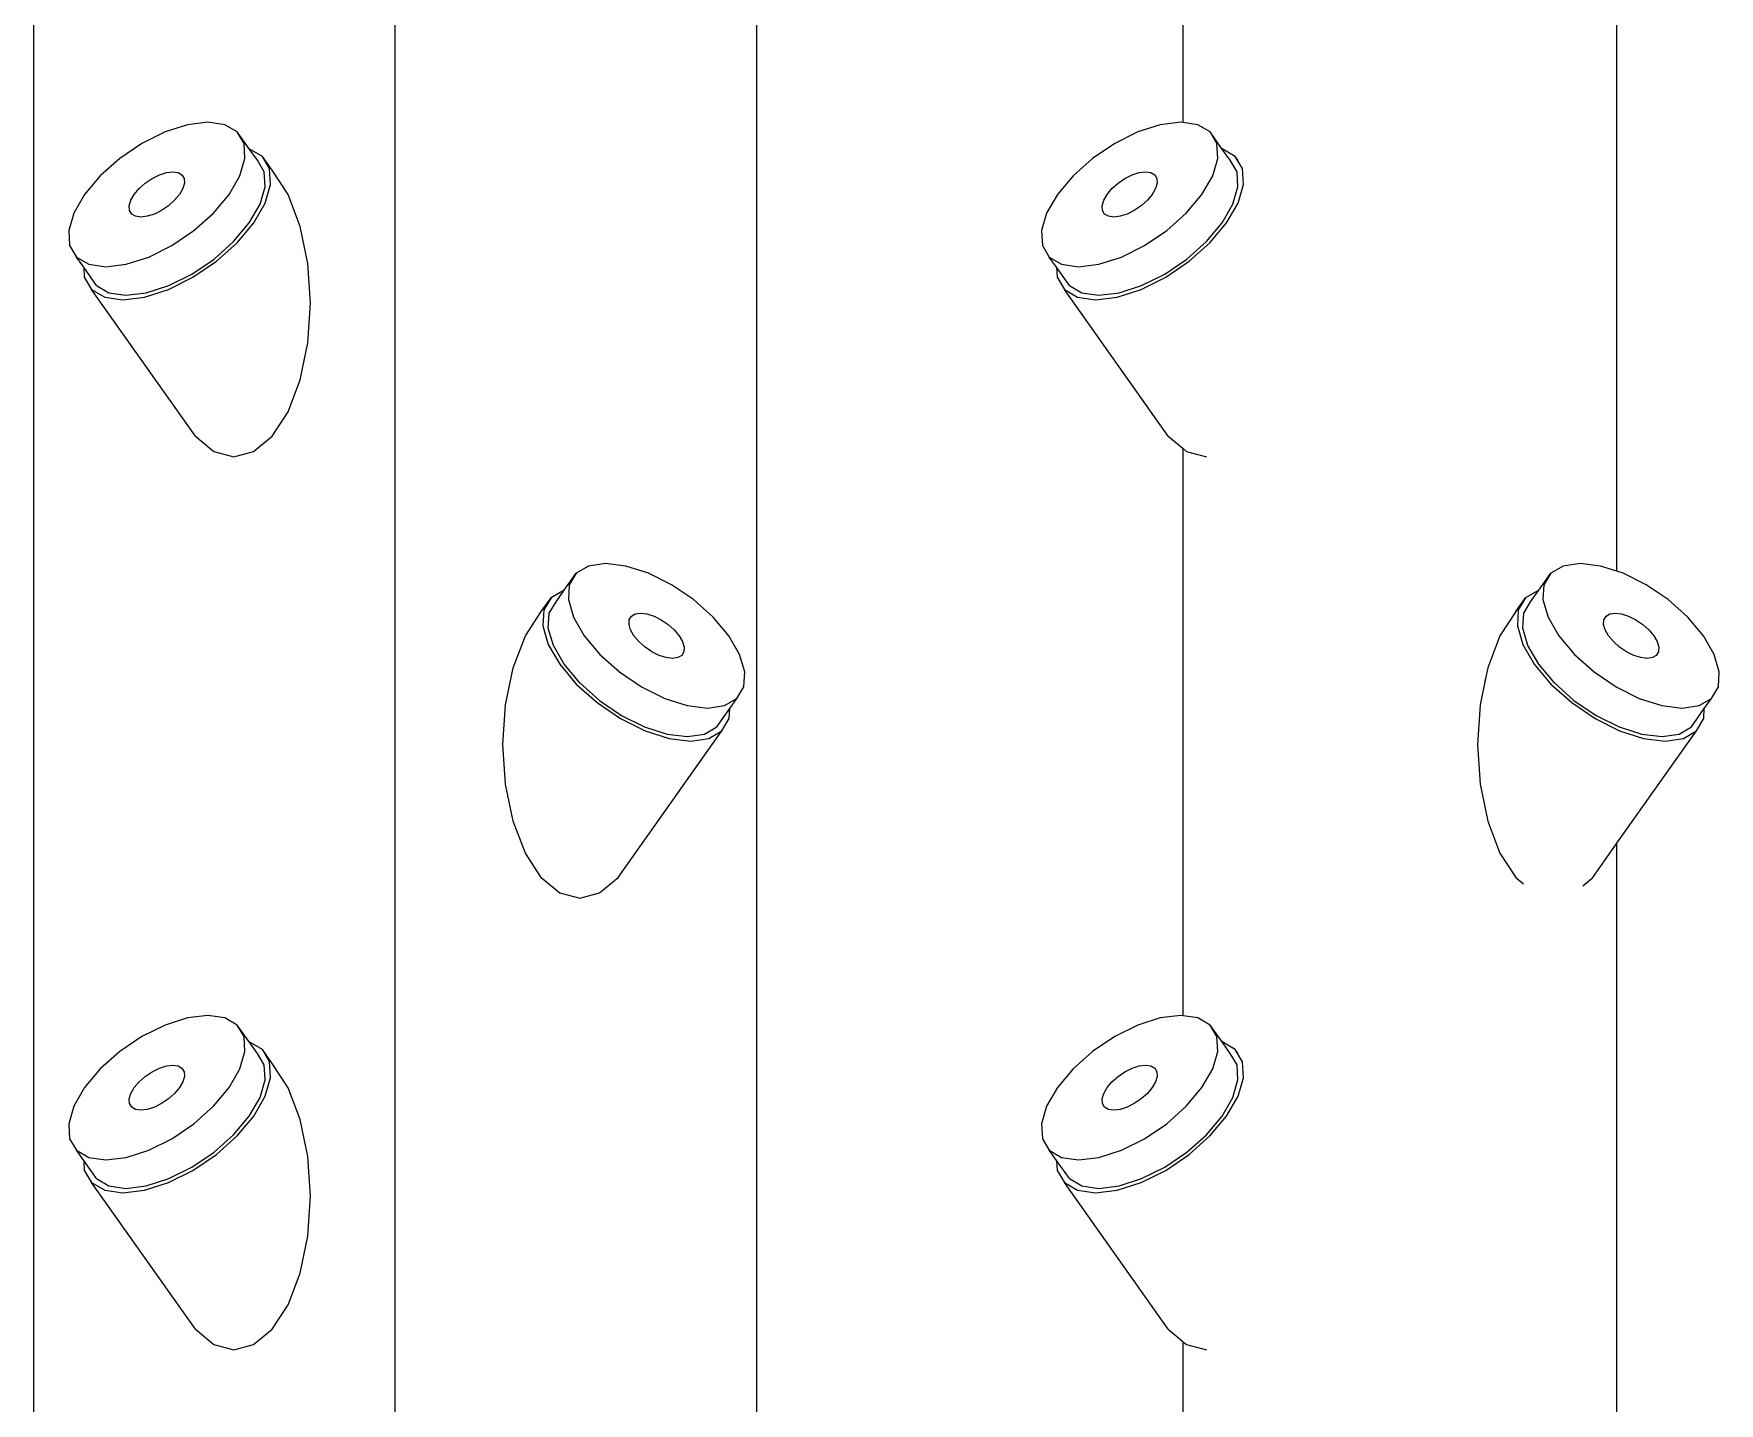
# Model space of a CAD drawing. Header units: metres. Extents: x -175 to 101, y -7 to 93.
# Drawn here: x 0.261 to 0.6799, y 1.488 to 1.8284 of the extents above; entities that cross this region are included whole.
import ezdxf

# ---------------------------------------------------------------- set-up
doc = ezdxf.new("R2010")
doc.units = ezdxf.units.M

msp = doc.modelspace()

# ---------------------------------------------------------------- linework, layer by layer
for p, q in [((0.5467, 1.8063), (0.5467, 2.00285)), ((0.26103, 0.0428), (0.26103, 1.98869)), ((0.35083, 0.0428), (0.35083, 1.98869)), ((0.44064, 1.98869), (0.44064, 0.0428)), ((0.6545, 1.69476), (0.6545, 1.8492)), ((0.29926, 1.80577), (0.29366, 1.80398)), ((0.30434, 1.80639), (0.29926, 1.80577)), ((0.30855, 1.80577), (0.30434, 1.80639)), ((0.31162, 1.80398), (0.30855, 1.80577)), ((0.54101, 1.80577), (0.53541, 1.80398)), ((0.54609, 1.80639), (0.54101, 1.80577)), ((0.5467, 1.8063), (0.54609, 1.80639)), ((0.55031, 1.80577), (0.5467, 1.8063)), ((0.55337, 1.80398), (0.55031, 1.80577)), ((0.29366, 1.80398), (0.28792, 1.80112)), ((0.31332, 1.80112), (0.31162, 1.80398)), ((0.31461, 1.79979), (0.31162, 1.80398)), ((0.53541, 1.80398), (0.52967, 1.80112)), ((0.55507, 1.80112), (0.55337, 1.80398)), ((0.55633, 1.79979), (0.55337, 1.80398)), ((0.28243, 1.7974), (0.27758, 1.79307)), ((0.28792, 1.80112), (0.28243, 1.7974)), ((0.31227, 1.79307), (0.31354, 1.7974)), ((0.31354, 1.7974), (0.31332, 1.80112)), ((0.31461, 1.79979), (0.31458, 1.79979)), ((0.31787, 1.79788), (0.31461, 1.79979)), ((0.31662, 1.79691), (0.31461, 1.79979)), ((0.31967, 1.79485), (0.31787, 1.79788)), ((0.32028, 1.79446), (0.31787, 1.79788)), ((0.52419, 1.7974), (0.51933, 1.79307)), ((0.52967, 1.80112), (0.52419, 1.7974)), ((0.55403, 1.79307), (0.5553, 1.7974)), ((0.5553, 1.7974), (0.55507, 1.80112)), ((0.55637, 1.79979), (0.55633, 1.79979)), ((0.55837, 1.79691), (0.55633, 1.79979)), ((0.55962, 1.79788), (0.55637, 1.79979)), ((0.56143, 1.79485), (0.55962, 1.79788)), ((0.56026, 1.79697), (0.55962, 1.79788)), ((0.27758, 1.79307), (0.27368, 1.78842)), ((0.29048, 1.79239), (0.29227, 1.79329)), ((0.29227, 1.79329), (0.29402, 1.79385)), ((0.29402, 1.79385), (0.29561, 1.79404)), ((0.29561, 1.79404), (0.29693, 1.79385)), ((0.29693, 1.79385), (0.29788, 1.79329)), ((0.29788, 1.79329), (0.29841, 1.79239)), ((0.3096, 1.78842), (0.31227, 1.79307)), ((0.31832, 1.79405), (0.31662, 1.79691)), ((0.31854, 1.79033), (0.31832, 1.79405)), ((0.31991, 1.7909), (0.31967, 1.79485)), ((0.32423, 1.7884), (0.32028, 1.79446)), ((0.51933, 1.79307), (0.51543, 1.78842)), ((0.53223, 1.79239), (0.53402, 1.79329)), ((0.53402, 1.79329), (0.53577, 1.79385)), ((0.53577, 1.79385), (0.53736, 1.79404)), ((0.53736, 1.79404), (0.53868, 1.79385)), ((0.53868, 1.79385), (0.53964, 1.79329)), ((0.53964, 1.79329), (0.54017, 1.79239)), ((0.55135, 1.78842), (0.55403, 1.79307)), ((0.56007, 1.79405), (0.55837, 1.79691)), ((0.5603, 1.79033), (0.56007, 1.79405)), ((0.56167, 1.7909), (0.56143, 1.79485)), ((0.28603, 1.78842), (0.28724, 1.78988)), ((0.28724, 1.78988), (0.28876, 1.79123)), ((0.28876, 1.79123), (0.29048, 1.79239)), ((0.29809, 1.78988), (0.29725, 1.78842)), ((0.29848, 1.79123), (0.29809, 1.78988)), ((0.29841, 1.79239), (0.29848, 1.79123)), ((0.31727, 1.786), (0.31854, 1.79033)), ((0.31856, 1.78629), (0.31991, 1.7909)), ((0.52778, 1.78842), (0.529, 1.78988)), ((0.529, 1.78988), (0.53052, 1.79123)), ((0.53052, 1.79123), (0.53223, 1.79239)), ((0.53984, 1.78988), (0.539, 1.78842)), ((0.54024, 1.79123), (0.53984, 1.78988)), ((0.54017, 1.79239), (0.54024, 1.79123)), ((0.55903, 1.786), (0.5603, 1.79033)), ((0.56032, 1.78629), (0.56167, 1.7909)), ((0.27368, 1.78842), (0.271, 1.78378)), ((0.28479, 1.78562), (0.28519, 1.78697)), ((0.28486, 1.78446), (0.28479, 1.78562)), ((0.28519, 1.78697), (0.28603, 1.78842)), ((0.29452, 1.78562), (0.2928, 1.78446)), ((0.29603, 1.78697), (0.29452, 1.78562)), ((0.29725, 1.78842), (0.29603, 1.78697)), ((0.3057, 1.78378), (0.3096, 1.78842)), ((0.3146, 1.78135), (0.31727, 1.786)), ((0.31572, 1.78135), (0.31856, 1.78629)), ((0.32727, 1.78049), (0.32423, 1.7884)), ((0.51543, 1.78842), (0.51276, 1.78378)), ((0.52655, 1.78562), (0.52694, 1.78697)), ((0.52662, 1.78446), (0.52655, 1.78562)), ((0.52694, 1.78697), (0.52778, 1.78842)), ((0.53627, 1.78562), (0.53455, 1.78446)), ((0.53779, 1.78697), (0.53627, 1.78562)), ((0.539, 1.78842), (0.53779, 1.78697)), ((0.54745, 1.78378), (0.55135, 1.78842)), ((0.55635, 1.78135), (0.55903, 1.786)), ((0.55748, 1.78135), (0.56032, 1.78629)), ((0.271, 1.78378), (0.26973, 1.77944)), ((0.2854, 1.78356), (0.28486, 1.78446)), ((0.28635, 1.783), (0.2854, 1.78356)), ((0.28767, 1.78281), (0.28635, 1.783)), ((0.28926, 1.783), (0.28767, 1.78281)), ((0.29101, 1.78356), (0.28926, 1.783)), ((0.2928, 1.78446), (0.29101, 1.78356)), ((0.30084, 1.77944), (0.3057, 1.78378)), ((0.3107, 1.77671), (0.3146, 1.78135)), ((0.31158, 1.77641), (0.31572, 1.78135)), ((0.32917, 1.77129), (0.32727, 1.78049)), ((0.51276, 1.78378), (0.51149, 1.77944)), ((0.52715, 1.78356), (0.52662, 1.78446)), ((0.52811, 1.783), (0.52715, 1.78356)), ((0.52942, 1.78281), (0.52811, 1.783)), ((0.53101, 1.783), (0.52942, 1.78281)), ((0.53276, 1.78356), (0.53101, 1.783)), ((0.53455, 1.78446), (0.53276, 1.78356)), ((0.5426, 1.77944), (0.54745, 1.78378)), ((0.55245, 1.77671), (0.55635, 1.78135)), ((0.55333, 1.77641), (0.55748, 1.78135)), ((0.26973, 1.77944), (0.26996, 1.77572)), ((0.29536, 1.77572), (0.30084, 1.77944)), ((0.30584, 1.77237), (0.3107, 1.77671)), ((0.30642, 1.77181), (0.31158, 1.77641)), ((0.51149, 1.77944), (0.51171, 1.77572)), ((0.53711, 1.77572), (0.5426, 1.77944)), ((0.5476, 1.77237), (0.55245, 1.77671)), ((0.54817, 1.77181), (0.55333, 1.77641)), ((0.26996, 1.77572), (0.27166, 1.77287)), ((0.27166, 1.77287), (0.27472, 1.77108)), ((0.27345, 1.77033), (0.27166, 1.77287)), ((0.28402, 1.77108), (0.28962, 1.77287)), ((0.28962, 1.77287), (0.29536, 1.77572)), ((0.30036, 1.76865), (0.30584, 1.77237)), ((0.51171, 1.77572), (0.51341, 1.77287)), ((0.51341, 1.77287), (0.51648, 1.77108)), ((0.51521, 1.77033), (0.51341, 1.77287)), ((0.52577, 1.77108), (0.53137, 1.77287)), ((0.53137, 1.77287), (0.53711, 1.77572)), ((0.54211, 1.76865), (0.5476, 1.77237)), ((0.27345, 1.77033), (0.2736, 1.76786)), ((0.27666, 1.7658), (0.27345, 1.77033)), ((0.2736, 1.76786), (0.27541, 1.76483)), ((0.27472, 1.77108), (0.27894, 1.77046)), ((0.27894, 1.77046), (0.28402, 1.77108)), ((0.29449, 1.76483), (0.30059, 1.76786)), ((0.29462, 1.7658), (0.30036, 1.76865)), ((0.30059, 1.76786), (0.30642, 1.77181)), ((0.32982, 1.76141), (0.32917, 1.77129)), ((0.51521, 1.77033), (0.51536, 1.76786)), ((0.51841, 1.7658), (0.51521, 1.77033)), ((0.51536, 1.76786), (0.51716, 1.76483)), ((0.51648, 1.77108), (0.52069, 1.77046)), ((0.52069, 1.77046), (0.52577, 1.77108)), ((0.53625, 1.76483), (0.54234, 1.76786)), ((0.53637, 1.7658), (0.54211, 1.76865)), ((0.54234, 1.76786), (0.54817, 1.77181)), ((0.27541, 1.76483), (0.27867, 1.76292)), ((0.3012, 1.72836), (0.27541, 1.76483)), ((0.27666, 1.7658), (0.27972, 1.76401)), ((0.27972, 1.76401), (0.28394, 1.76339)), ((0.28394, 1.76339), (0.28902, 1.76401)), ((0.28854, 1.76292), (0.29449, 1.76483)), ((0.28902, 1.76401), (0.29462, 1.7658)), ((0.51716, 1.76483), (0.52042, 1.76292)), ((0.54295, 1.72836), (0.51716, 1.76483)), ((0.51841, 1.7658), (0.52148, 1.76401)), ((0.52148, 1.76401), (0.52569, 1.76339)), ((0.52569, 1.76339), (0.53077, 1.76401)), ((0.5303, 1.76292), (0.53625, 1.76483)), ((0.53077, 1.76401), (0.53637, 1.7658)), ((0.27867, 1.76292), (0.28315, 1.76227)), ((0.28315, 1.76227), (0.28854, 1.76292)), ((0.32917, 1.75152), (0.32982, 1.76141)), ((0.52042, 1.76292), (0.5249, 1.76227)), ((0.5249, 1.76227), (0.5303, 1.76292)), ((0.32727, 1.74233), (0.32917, 1.75152)), ((0.32423, 1.73442), (0.32727, 1.74233)), ((0.32028, 1.72836), (0.32423, 1.73442)), ((0.3012, 1.72836), (0.3058, 1.72455)), ((0.31568, 1.72455), (0.32028, 1.72836)), ((0.54295, 1.72836), (0.5467, 1.72525)), ((0.3058, 1.72455), (0.31074, 1.72325)), ((0.31074, 1.72325), (0.31568, 1.72455)), ((0.5467, 1.5843), (0.5467, 1.72525)), ((0.5467, 1.72525), (0.54755, 1.72455)), ((0.54755, 1.72455), (0.55249, 1.72325)), ((0.40312, 1.69669), (0.39891, 1.69607)), ((0.4082, 1.69607), (0.40312, 1.69669)), ((0.64532, 1.69669), (0.6411, 1.69607)), ((0.6504, 1.69607), (0.64532, 1.69669)), ((0.39285, 1.69009), (0.39584, 1.69428)), ((0.39584, 1.69428), (0.39414, 1.69143)), ((0.39891, 1.69607), (0.39584, 1.69428)), ((0.41381, 1.69428), (0.4082, 1.69607)), ((0.41954, 1.69143), (0.41381, 1.69428)), ((0.63504, 1.69009), (0.63804, 1.69428)), ((0.63804, 1.69428), (0.63634, 1.69143)), ((0.6411, 1.69607), (0.63804, 1.69428)), ((0.6545, 1.69476), (0.6504, 1.69607)), ((0.656, 1.69428), (0.6545, 1.69476)), ((0.66174, 1.69143), (0.656, 1.69428)), ((0.38718, 1.68477), (0.3896, 1.68818)), ((0.3896, 1.68818), (0.38779, 1.68515)), ((0.39285, 1.69009), (0.3896, 1.68818)), ((0.39084, 1.68721), (0.39285, 1.69009)), ((0.39288, 1.69009), (0.39285, 1.69009)), ((0.39414, 1.69143), (0.39392, 1.68771)), ((0.42503, 1.68771), (0.41954, 1.69143)), ((0.62937, 1.68477), (0.63179, 1.68818)), ((0.63179, 1.68818), (0.62998, 1.68515)), ((0.63504, 1.69009), (0.63179, 1.68818)), ((0.63304, 1.68721), (0.63504, 1.69009)), ((0.63508, 1.69009), (0.63504, 1.69009)), ((0.63634, 1.69143), (0.63611, 1.68771)), ((0.66722, 1.68771), (0.66174, 1.69143)), ((0.38323, 1.6787), (0.38718, 1.68477)), ((0.38779, 1.68515), (0.38755, 1.6812)), ((0.38892, 1.68063), (0.38914, 1.68435)), ((0.38914, 1.68435), (0.39084, 1.68721)), ((0.39392, 1.68771), (0.39519, 1.68337)), ((0.40958, 1.68359), (0.41054, 1.68415)), ((0.41054, 1.68415), (0.41185, 1.68434)), ((0.41185, 1.68434), (0.41344, 1.68415)), ((0.41344, 1.68415), (0.41519, 1.68359)), ((0.42988, 1.68337), (0.42503, 1.68771)), ((0.62937, 1.68477), (0.62542, 1.6787)), ((0.62998, 1.68515), (0.62974, 1.6812)), ((0.63111, 1.68063), (0.63134, 1.68435)), ((0.63134, 1.68435), (0.63304, 1.68721)), ((0.63611, 1.68771), (0.63738, 1.68337)), ((0.65177, 1.68359), (0.65273, 1.68415)), ((0.65273, 1.68415), (0.65405, 1.68434)), ((0.65405, 1.68434), (0.65564, 1.68415)), ((0.65564, 1.68415), (0.65739, 1.68359)), ((0.67208, 1.68337), (0.66722, 1.68771)), ((0.38755, 1.6812), (0.3889, 1.67659)), ((0.39019, 1.6763), (0.38892, 1.68063)), ((0.39519, 1.68337), (0.39786, 1.67873)), ((0.40898, 1.68153), (0.40905, 1.68269)), ((0.40937, 1.68018), (0.40898, 1.68153)), ((0.40905, 1.68269), (0.40958, 1.68359)), ((0.41021, 1.67873), (0.40937, 1.68018)), ((0.41519, 1.68359), (0.41699, 1.68269)), ((0.41699, 1.68269), (0.4187, 1.68153)), ((0.4187, 1.68153), (0.42022, 1.68018)), ((0.42022, 1.68018), (0.42144, 1.67873)), ((0.43378, 1.67873), (0.42988, 1.68337)), ((0.62974, 1.6812), (0.63109, 1.67659)), ((0.63238, 1.6763), (0.63111, 1.68063)), ((0.63738, 1.68337), (0.64006, 1.67873)), ((0.65117, 1.68153), (0.65124, 1.68269)), ((0.65157, 1.68018), (0.65117, 1.68153)), ((0.65124, 1.68269), (0.65177, 1.68359)), ((0.6524, 1.67873), (0.65157, 1.68018)), ((0.65739, 1.68359), (0.65918, 1.68269)), ((0.65918, 1.68269), (0.66089, 1.68153)), ((0.66089, 1.68153), (0.66241, 1.68018)), ((0.66241, 1.68018), (0.66363, 1.67873)), ((0.67598, 1.67873), (0.67208, 1.68337)), ((0.3802, 1.6708), (0.38323, 1.6787)), ((0.3889, 1.67659), (0.39174, 1.67165)), ((0.39286, 1.67165), (0.39019, 1.6763)), ((0.39786, 1.67873), (0.40176, 1.67408)), ((0.41143, 1.67727), (0.41021, 1.67873)), ((0.41295, 1.67592), (0.41143, 1.67727)), ((0.41466, 1.67476), (0.41295, 1.67592)), ((0.42144, 1.67873), (0.42227, 1.67727)), ((0.42227, 1.67727), (0.42267, 1.67592)), ((0.42267, 1.67592), (0.4226, 1.67476)), ((0.43646, 1.67408), (0.43378, 1.67873)), ((0.62542, 1.6787), (0.62239, 1.6708)), ((0.63109, 1.67659), (0.63393, 1.67165)), ((0.63506, 1.67165), (0.63238, 1.6763)), ((0.64006, 1.67873), (0.64396, 1.67408)), ((0.65362, 1.67727), (0.6524, 1.67873)), ((0.65514, 1.67592), (0.65362, 1.67727)), ((0.65685, 1.67476), (0.65514, 1.67592)), ((0.66363, 1.67873), (0.66447, 1.67727)), ((0.66447, 1.67727), (0.66486, 1.67592)), ((0.66486, 1.67592), (0.66479, 1.67476)), ((0.67865, 1.67408), (0.67598, 1.67873)), ((0.39174, 1.67165), (0.39588, 1.66672)), ((0.39676, 1.66701), (0.39286, 1.67165)), ((0.40176, 1.67408), (0.40662, 1.66974)), ((0.41645, 1.67386), (0.41466, 1.67476)), ((0.4182, 1.6733), (0.41645, 1.67386)), ((0.41979, 1.67311), (0.4182, 1.6733)), ((0.42111, 1.6733), (0.41979, 1.67311)), ((0.42207, 1.67386), (0.42111, 1.6733)), ((0.4226, 1.67476), (0.42207, 1.67386)), ((0.43773, 1.66974), (0.43646, 1.67408)), ((0.63393, 1.67165), (0.63808, 1.66672)), ((0.63896, 1.66701), (0.63506, 1.67165)), ((0.64396, 1.67408), (0.64881, 1.66974)), ((0.65865, 1.67386), (0.65685, 1.67476)), ((0.6604, 1.6733), (0.65865, 1.67386)), ((0.66199, 1.67311), (0.6604, 1.6733)), ((0.6633, 1.6733), (0.66199, 1.67311)), ((0.66426, 1.67386), (0.6633, 1.6733)), ((0.66479, 1.67476), (0.66426, 1.67386)), ((0.67992, 1.66974), (0.67865, 1.67408)), ((0.37829, 1.66159), (0.3802, 1.6708)), ((0.40662, 1.66974), (0.4121, 1.66603)), ((0.4375, 1.66603), (0.43773, 1.66974)), ((0.62166, 1.66729), (0.62048, 1.66159)), ((0.62183, 1.66809), (0.62166, 1.66729)), ((0.62169, 1.66779), (0.62166, 1.66729)), ((0.62239, 1.6708), (0.62183, 1.66809)), ((0.64881, 1.66974), (0.6543, 1.66603)), ((0.6797, 1.66603), (0.67992, 1.66974)), ((0.39588, 1.66672), (0.40104, 1.66211)), ((0.39676, 1.66701), (0.40162, 1.66267)), ((0.4121, 1.66603), (0.41784, 1.66317)), ((0.41784, 1.66317), (0.42344, 1.66138)), ((0.43274, 1.66138), (0.4358, 1.66317)), ((0.43401, 1.66063), (0.4358, 1.66317)), ((0.4358, 1.66317), (0.4375, 1.66603)), ((0.63808, 1.66672), (0.64324, 1.66211)), ((0.63896, 1.66701), (0.64381, 1.66267)), ((0.6543, 1.66603), (0.66004, 1.66317)), ((0.66004, 1.66317), (0.66564, 1.66138)), ((0.67493, 1.66138), (0.678, 1.66317)), ((0.6762, 1.66063), (0.678, 1.66317)), ((0.678, 1.66317), (0.6797, 1.66603)), ((0.37764, 1.65171), (0.37829, 1.66159)), ((0.40104, 1.66211), (0.40687, 1.65816)), ((0.40162, 1.66267), (0.4071, 1.65895)), ((0.4071, 1.65895), (0.41284, 1.6561)), ((0.42344, 1.66138), (0.42852, 1.66076)), ((0.42852, 1.66076), (0.43274, 1.66138)), ((0.4308, 1.6561), (0.43401, 1.66063)), ((0.43386, 1.65816), (0.43401, 1.66063)), ((0.62048, 1.66159), (0.61983, 1.65171)), ((0.64324, 1.66211), (0.64906, 1.65816)), ((0.64381, 1.66267), (0.6493, 1.65895)), ((0.6493, 1.65895), (0.65504, 1.6561)), ((0.66564, 1.66138), (0.67072, 1.66076)), ((0.67072, 1.66076), (0.67493, 1.66138)), ((0.673, 1.6561), (0.6762, 1.66063)), ((0.67605, 1.65816), (0.6762, 1.66063)), ((0.40626, 1.61866), (0.43205, 1.65513)), ((0.40687, 1.65816), (0.41297, 1.65513)), ((0.41284, 1.6561), (0.41844, 1.65431)), ((0.41297, 1.65513), (0.41892, 1.65322)), ((0.42774, 1.65431), (0.4308, 1.6561)), ((0.4288, 1.65322), (0.43205, 1.65513)), ((0.43205, 1.65513), (0.43386, 1.65816)), ((0.64906, 1.65816), (0.65516, 1.65513)), ((0.6545, 1.6272), (0.67424, 1.65513)), ((0.65504, 1.6561), (0.66064, 1.65431)), ((0.65516, 1.65513), (0.66111, 1.65322)), ((0.66993, 1.65431), (0.673, 1.6561)), ((0.67099, 1.65322), (0.67424, 1.65513)), ((0.67424, 1.65513), (0.67605, 1.65816)), ((0.37829, 1.64183), (0.37764, 1.65171)), ((0.41844, 1.65431), (0.42352, 1.65369)), ((0.41892, 1.65322), (0.42432, 1.65257)), ((0.42352, 1.65369), (0.42774, 1.65431)), ((0.42432, 1.65257), (0.4288, 1.65322)), ((0.61983, 1.65171), (0.62048, 1.64183)), ((0.66064, 1.65431), (0.66572, 1.65369)), ((0.66111, 1.65322), (0.66651, 1.65257)), ((0.66572, 1.65369), (0.66993, 1.65431)), ((0.66651, 1.65257), (0.67099, 1.65322)), ((0.3802, 1.63263), (0.37829, 1.64183)), ((0.62048, 1.64183), (0.62239, 1.63263)), ((0.38323, 1.62472), (0.3802, 1.63263)), ((0.62239, 1.63263), (0.62542, 1.62472)), ((0.64846, 1.61866), (0.6545, 1.6272)), ((0.6545, 1.47276), (0.6545, 1.6272)), ((0.38718, 1.61866), (0.38323, 1.62472)), ((0.62542, 1.62472), (0.62937, 1.61866)), ((0.38718, 1.61866), (0.39178, 1.61485)), ((0.40166, 1.61485), (0.40626, 1.61866)), ((0.62937, 1.61866), (0.63129, 1.61707)), ((0.64598, 1.61661), (0.64846, 1.61866)), ((0.39178, 1.61485), (0.39672, 1.61355)), ((0.39672, 1.61355), (0.40166, 1.61485)), ((0.29926, 1.58377), (0.29366, 1.58198)), ((0.30434, 1.58439), (0.29926, 1.58377)), ((0.30855, 1.58377), (0.30434, 1.58439)), ((0.31162, 1.58198), (0.30855, 1.58377)), ((0.54101, 1.58377), (0.53541, 1.58198)), ((0.54609, 1.58439), (0.54101, 1.58377)), ((0.5467, 1.5843), (0.54609, 1.58439)), ((0.55031, 1.58377), (0.5467, 1.5843)), ((0.55337, 1.58198), (0.55031, 1.58377)), ((0.29366, 1.58198), (0.28792, 1.57912)), ((0.31332, 1.57912), (0.31162, 1.58198)), ((0.31461, 1.57779), (0.31162, 1.58198)), ((0.53541, 1.58198), (0.52967, 1.57912)), ((0.55507, 1.57912), (0.55337, 1.58198)), ((0.55637, 1.57779), (0.55337, 1.58198)), ((0.28243, 1.5754), (0.27758, 1.57107)), ((0.28792, 1.57912), (0.28243, 1.5754)), ((0.31227, 1.57107), (0.31354, 1.5754)), ((0.31354, 1.5754), (0.31332, 1.57912)), ((0.31461, 1.57779), (0.31458, 1.57779)), ((0.31787, 1.57588), (0.31461, 1.57779)), ((0.31662, 1.57491), (0.31461, 1.57779)), ((0.31967, 1.57285), (0.31787, 1.57588)), ((0.32028, 1.57246), (0.31787, 1.57588)), ((0.52419, 1.5754), (0.51933, 1.57107)), ((0.52967, 1.57912), (0.52419, 1.5754)), ((0.55403, 1.57107), (0.5553, 1.5754)), ((0.5553, 1.5754), (0.55507, 1.57912)), ((0.55637, 1.57779), (0.55633, 1.57779)), ((0.55962, 1.57588), (0.55637, 1.57779)), ((0.55837, 1.57491), (0.55637, 1.57779)), ((0.56143, 1.57285), (0.55962, 1.57588)), ((0.56026, 1.57497), (0.55962, 1.57588)), ((0.27758, 1.57107), (0.27368, 1.56642)), ((0.29048, 1.57039), (0.29227, 1.57129)), ((0.29227, 1.57129), (0.29402, 1.57185)), ((0.29402, 1.57185), (0.29561, 1.57204)), ((0.29561, 1.57204), (0.29693, 1.57185)), ((0.29693, 1.57185), (0.29788, 1.57129)), ((0.29788, 1.57129), (0.29841, 1.57039)), ((0.3096, 1.56642), (0.31227, 1.57107)), ((0.31832, 1.57205), (0.31662, 1.57491)), ((0.31854, 1.56833), (0.31832, 1.57205)), ((0.31991, 1.5689), (0.31967, 1.57285)), ((0.32423, 1.5664), (0.32028, 1.57246)), ((0.51933, 1.57107), (0.51543, 1.56642)), ((0.53223, 1.57039), (0.53402, 1.57129)), ((0.53402, 1.57129), (0.53577, 1.57185)), ((0.53577, 1.57185), (0.53736, 1.57204)), ((0.53736, 1.57204), (0.53868, 1.57185)), ((0.53868, 1.57185), (0.53964, 1.57129)), ((0.53964, 1.57129), (0.54017, 1.57039)), ((0.55135, 1.56642), (0.55403, 1.57107)), ((0.56007, 1.57205), (0.55837, 1.57491)), ((0.5603, 1.56833), (0.56007, 1.57205)), ((0.56167, 1.5689), (0.56143, 1.57285)), ((0.28603, 1.56642), (0.28724, 1.56788)), ((0.28724, 1.56788), (0.28876, 1.56923)), ((0.28876, 1.56923), (0.29048, 1.57039)), ((0.29809, 1.56788), (0.29725, 1.56642)), ((0.29848, 1.56923), (0.29809, 1.56788)), ((0.29841, 1.57039), (0.29848, 1.56923)), ((0.31727, 1.564), (0.31854, 1.56833)), ((0.31856, 1.56429), (0.31991, 1.5689)), ((0.52778, 1.56642), (0.529, 1.56788)), ((0.529, 1.56788), (0.53052, 1.56923)), ((0.53052, 1.56923), (0.53223, 1.57039)), ((0.53984, 1.56788), (0.539, 1.56642)), ((0.54024, 1.56923), (0.53984, 1.56788)), ((0.54017, 1.57039), (0.54024, 1.56923)), ((0.55903, 1.564), (0.5603, 1.56833)), ((0.56032, 1.56429), (0.56167, 1.5689)), ((0.27368, 1.56642), (0.271, 1.56178)), ((0.28479, 1.56362), (0.28519, 1.56497)), ((0.28486, 1.56246), (0.28479, 1.56362)), ((0.28519, 1.56497), (0.28603, 1.56642)), ((0.29452, 1.56362), (0.2928, 1.56246)), ((0.29603, 1.56497), (0.29452, 1.56362)), ((0.29725, 1.56642), (0.29603, 1.56497)), ((0.3057, 1.56178), (0.3096, 1.56642)), ((0.3146, 1.55935), (0.31727, 1.564)), ((0.31572, 1.55935), (0.31856, 1.56429)), ((0.32727, 1.55849), (0.32423, 1.5664)), ((0.51543, 1.56642), (0.51276, 1.56178)), ((0.52655, 1.56362), (0.52694, 1.56497)), ((0.52662, 1.56246), (0.52655, 1.56362)), ((0.52694, 1.56497), (0.52778, 1.56642)), ((0.53627, 1.56362), (0.53455, 1.56246)), ((0.53779, 1.56497), (0.53627, 1.56362)), ((0.539, 1.56642), (0.53779, 1.56497)), ((0.54745, 1.56178), (0.55135, 1.56642)), ((0.55635, 1.55935), (0.55903, 1.564)), ((0.55748, 1.55935), (0.56032, 1.56429)), ((0.271, 1.56178), (0.26973, 1.55744)), ((0.2854, 1.56156), (0.28486, 1.56246)), ((0.28635, 1.561), (0.2854, 1.56156)), ((0.28767, 1.56081), (0.28635, 1.561)), ((0.28926, 1.561), (0.28767, 1.56081)), ((0.29101, 1.56156), (0.28926, 1.561)), ((0.2928, 1.56246), (0.29101, 1.56156)), ((0.30084, 1.55744), (0.3057, 1.56178)), ((0.3107, 1.55471), (0.3146, 1.55935)), ((0.31158, 1.55441), (0.31572, 1.55935)), ((0.32917, 1.54929), (0.32727, 1.55849)), ((0.51276, 1.56178), (0.51149, 1.55744)), ((0.52715, 1.56156), (0.52662, 1.56246)), ((0.52811, 1.561), (0.52715, 1.56156)), ((0.52942, 1.56081), (0.52811, 1.561)), ((0.53101, 1.561), (0.52942, 1.56081)), ((0.53276, 1.56156), (0.53101, 1.561)), ((0.53455, 1.56246), (0.53276, 1.56156)), ((0.5426, 1.55744), (0.54745, 1.56178)), ((0.55245, 1.55471), (0.55635, 1.55935)), ((0.55333, 1.55441), (0.55748, 1.55935)), ((0.26973, 1.55744), (0.26996, 1.55372)), ((0.29536, 1.55372), (0.30084, 1.55744)), ((0.30584, 1.55037), (0.3107, 1.55471)), ((0.30642, 1.54981), (0.31158, 1.55441)), ((0.51149, 1.55744), (0.51171, 1.55372)), ((0.53711, 1.55372), (0.5426, 1.55744)), ((0.5476, 1.55037), (0.55245, 1.55471)), ((0.54817, 1.54981), (0.55333, 1.55441)), ((0.26996, 1.55372), (0.27166, 1.55087)), ((0.27166, 1.55087), (0.27472, 1.54908)), ((0.27345, 1.54833), (0.27166, 1.55087)), ((0.28402, 1.54908), (0.28962, 1.55087)), ((0.28962, 1.55087), (0.29536, 1.55372)), ((0.30036, 1.54665), (0.30584, 1.55037)), ((0.51171, 1.55372), (0.51341, 1.55087)), ((0.51341, 1.55087), (0.51648, 1.54908)), ((0.51521, 1.54833), (0.51341, 1.55087)), ((0.52577, 1.54908), (0.53137, 1.55087)), ((0.53137, 1.55087), (0.53711, 1.55372)), ((0.54211, 1.54665), (0.5476, 1.55037)), ((0.27345, 1.54833), (0.2736, 1.54586)), ((0.27666, 1.5438), (0.27345, 1.54833)), ((0.2736, 1.54586), (0.27541, 1.54283)), ((0.27472, 1.54908), (0.27894, 1.54846)), ((0.27894, 1.54846), (0.28402, 1.54908)), ((0.29449, 1.54283), (0.30059, 1.54586)), ((0.29462, 1.5438), (0.30036, 1.54665)), ((0.30059, 1.54586), (0.30642, 1.54981)), ((0.32982, 1.53941), (0.32917, 1.54929)), ((0.51521, 1.54833), (0.51536, 1.54586)), ((0.51841, 1.5438), (0.51521, 1.54833)), ((0.51536, 1.54586), (0.51716, 1.54283)), ((0.51648, 1.54908), (0.52069, 1.54846)), ((0.52069, 1.54846), (0.52577, 1.54908)), ((0.53625, 1.54283), (0.54234, 1.54586)), ((0.53637, 1.5438), (0.54211, 1.54665)), ((0.54234, 1.54586), (0.54817, 1.54981)), ((0.27541, 1.54283), (0.27867, 1.54092)), ((0.3012, 1.50636), (0.27541, 1.54283)), ((0.27666, 1.5438), (0.27972, 1.54201)), ((0.27972, 1.54201), (0.28394, 1.54139)), ((0.28394, 1.54139), (0.28902, 1.54201)), ((0.28854, 1.54092), (0.29449, 1.54283)), ((0.28902, 1.54201), (0.29462, 1.5438)), ((0.51716, 1.54283), (0.52042, 1.54092)), ((0.54295, 1.50636), (0.51716, 1.54283)), ((0.51841, 1.5438), (0.52148, 1.54201)), ((0.52148, 1.54201), (0.52569, 1.54139)), ((0.52569, 1.54139), (0.53077, 1.54201)), ((0.5303, 1.54092), (0.53625, 1.54283)), ((0.53077, 1.54201), (0.53637, 1.5438)), ((0.27867, 1.54092), (0.28315, 1.54027)), ((0.28315, 1.54027), (0.28854, 1.54092)), ((0.32917, 1.52952), (0.32982, 1.53941)), ((0.52042, 1.54092), (0.5249, 1.54027)), ((0.5249, 1.54027), (0.5303, 1.54092)), ((0.32727, 1.52033), (0.32917, 1.52952)), ((0.32423, 1.51242), (0.32727, 1.52033)), ((0.32028, 1.50636), (0.32423, 1.51242)), ((0.3012, 1.50636), (0.3058, 1.50255)), ((0.31568, 1.50255), (0.32028, 1.50636)), ((0.54295, 1.50636), (0.5467, 1.50325)), ((0.3058, 1.50255), (0.31074, 1.50125)), ((0.31074, 1.50125), (0.31568, 1.50255)), ((0.5467, 1.3623), (0.5467, 1.50325)), ((0.5467, 1.50325), (0.54755, 1.50255)), ((0.54755, 1.50255), (0.55249, 1.50125))]:
    msp.add_line(p, q)

doc.saveas('drawing.dxf')
